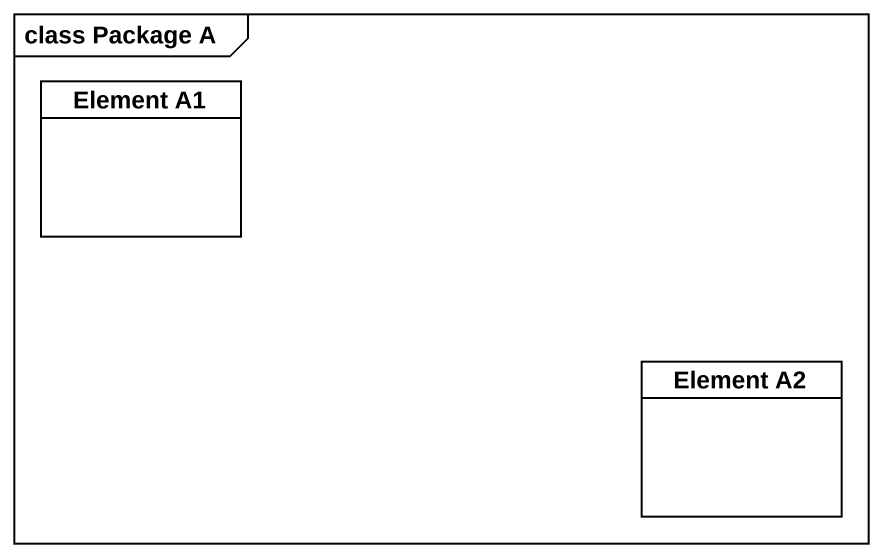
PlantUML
@startuml
mainframe class Package A
hide circle
hide empty members
class "Element A1" as Element_A1
class "Element A2" as Element_A2
@enduml
